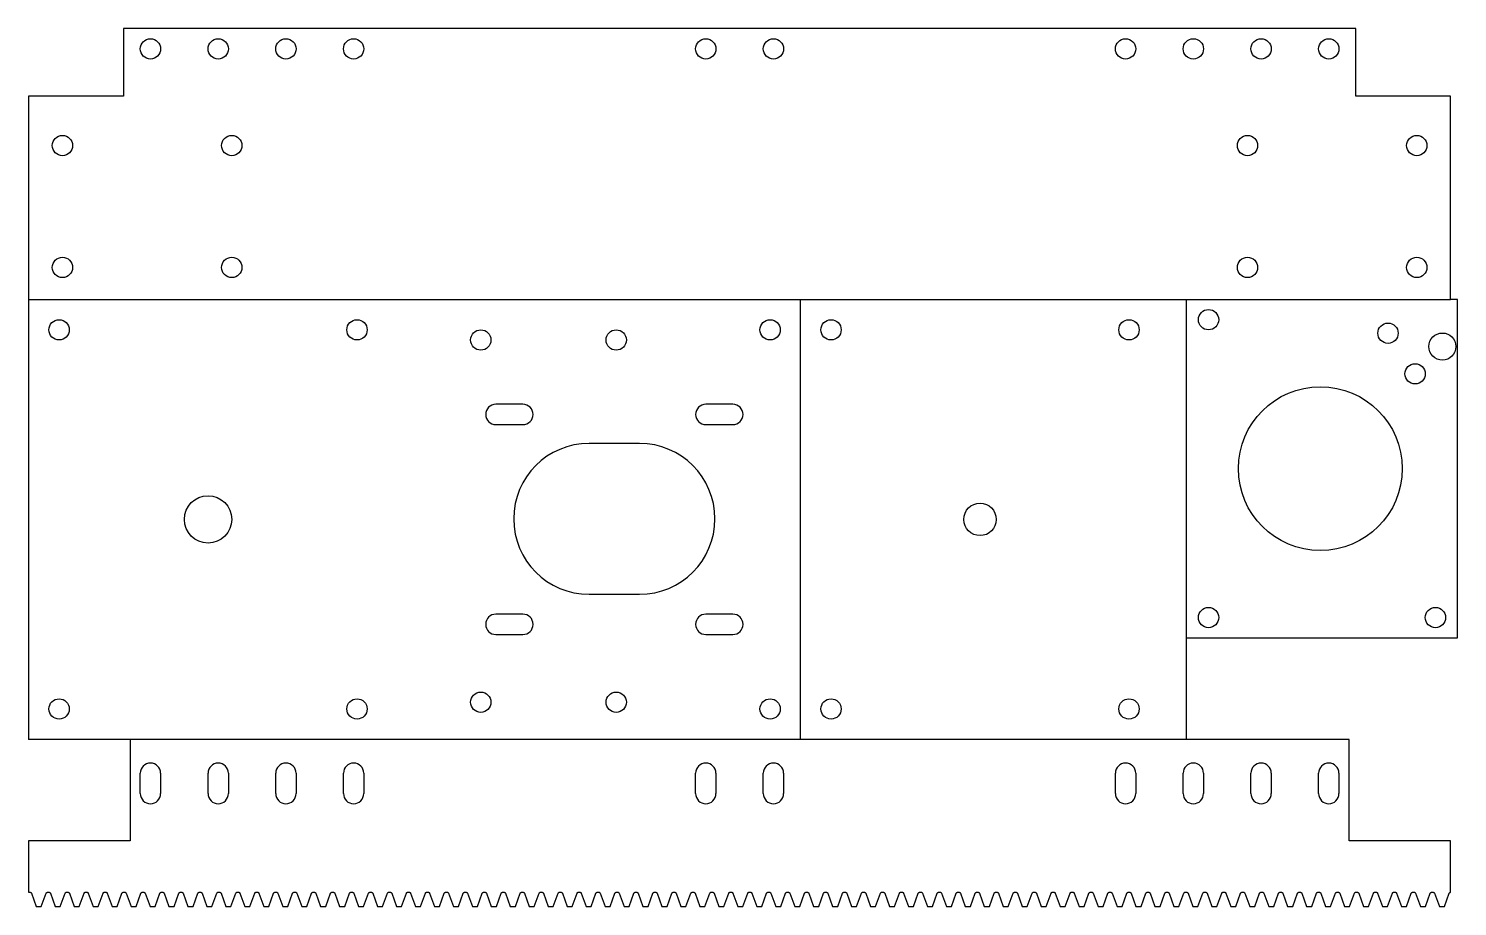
# Model space of a CAD drawing. Extents: x -687 to -476, y -3 to 127.
import ezdxf

# ---------------------------------------------------------------- set-up
doc = ezdxf.new("R2010")
doc.units = 0
doc.header["$MEASUREMENT"] = 0
doc.layers.add('LASERCUT3MM', color=6, linetype='CONTINUOUS')

msp = doc.modelspace()

# ---------------------------------------------------------------- linework, layer by layer
at = {"layer": 'LASERCUT3MM'}
for p, q in [((-686.58, 86.93), (-686.58, 21.93)), ((-572.58, 21.93), (-572.58, 86.93)), ((-515.58, 21.93), (-515.58, 86.93)), ((-475.58, 86.93), (-476.58, 86.93)), ((-475.58, 36.93), (-475.58, 86.93)), ((-613.58, 71.43), (-617.58, 71.43)), ((-582.58, 71.43), (-586.58, 71.43)), ((-617.58, 68.43), (-613.58, 68.43)), ((-586.58, 68.43), (-582.58, 68.43)), ((-596.37, 65.65), (-603.8, 65.65)), ((-603.8, 43.37), (-596.37, 43.37)), ((-613.58, 40.43), (-617.58, 40.43)), ((-582.58, 40.43), (-586.58, 40.43)), ((-617.58, 37.43), (-613.58, 37.43)), ((-586.58, 37.43), (-582.58, 37.43)), ((-515.58, 36.93), (-475.58, 36.93)), ((-671.58, 21.93), (-686.58, 21.93)), ((-670.08, 13.93), (-670.08, 16.93)), ((-670.08, 13.93), (-670.08, 16.93)), ((-667.08, 16.93), (-667.08, 13.93)), ((-667.08, 16.93), (-667.08, 13.93)), ((-660.08, 13.93), (-660.08, 16.93)), ((-657.08, 16.93), (-657.08, 13.93)), ((-650.08, 13.93), (-650.08, 16.93)), ((-647.08, 16.93), (-647.08, 13.93)), ((-640.08, 13.93), (-640.08, 16.93)), ((-637.08, 16.93), (-637.08, 13.93)), ((-588.08, 13.93), (-588.08, 16.93)), ((-585.08, 16.93), (-585.08, 13.93)), ((-578.08, 13.93), (-578.08, 16.93)), ((-575.08, 16.93), (-575.08, 13.93)), ((-526.08, 13.93), (-526.08, 16.93)), ((-523.08, 16.93), (-523.08, 13.93)), ((-516.08, 13.93), (-516.08, 16.93)), ((-513.08, 16.93), (-513.08, 13.93)), ((-506.08, 13.93), (-506.08, 16.93)), ((-503.08, 16.93), (-503.08, 13.93)), ((-496.08, 13.93), (-496.08, 16.93)), ((-493.08, 16.93), (-493.08, 13.93))]:
    msp.add_line(p, q, dxfattribs=at)
for points in [[(-476.58, 86.93), (-476.58, 116.93), (-490.58, 116.93), (-490.58, 126.93), (-672.58, 126.93), (-672.58, 116.93), (-686.58, 116.93), (-686.58, 86.93)], [(-686.58, 6.93), (-686.58, -0.64), (-686.37, -0.64), (-686.33, -0.65), (-686.29, -0.66), (-686.26, -0.67), (-686.22, -0.7), (-686.2, -0.72), (-686.17, -0.76), (-686.16, -0.79), (-685.45, -2.74), (-684.7, -2.74), (-683.99, -0.79), (-683.97, -0.76), (-683.95, -0.72), (-683.92, -0.7), (-683.89, -0.67), (-683.86, -0.66), (-683.82, -0.65), (-683.78, -0.64), (-683.57, -0.64), (-683.53, -0.65), (-683.49, -0.66), (-683.46, -0.67), (-683.42, -0.7), (-683.4, -0.72), (-683.37, -0.76), (-683.36, -0.79), (-682.65, -2.74), (-681.9, -2.74), (-681.19, -0.79), (-681.17, -0.76), (-681.15, -0.72), (-681.12, -0.7), (-681.09, -0.67), (-681.06, -0.66), (-681.02, -0.65), (-680.98, -0.64), (-680.77, -0.64), (-680.73, -0.65), (-680.69, -0.66), (-680.66, -0.67), (-680.62, -0.7), (-680.6, -0.72), (-680.57, -0.76), (-680.56, -0.79), (-679.85, -2.74), (-679.1, -2.74), (-678.39, -0.79), (-678.37, -0.76), (-678.35, -0.72), (-678.32, -0.7), (-678.29, -0.67), (-678.26, -0.66), (-678.22, -0.65), (-678.18, -0.64), (-677.97, -0.64), (-677.93, -0.65), (-677.89, -0.66), (-677.86, -0.67), (-677.82, -0.7), (-677.8, -0.72), (-677.77, -0.76), (-677.76, -0.79), (-677.05, -2.74), (-676.3, -2.74), (-675.59, -0.79), (-675.57, -0.76), (-675.55, -0.72), (-675.52, -0.7), (-675.49, -0.67), (-675.46, -0.66), (-675.42, -0.65), (-675.38, -0.64), (-675.17, -0.64), (-675.13, -0.65), (-675.09, -0.66), (-675.06, -0.67), (-675.02, -0.7), (-675, -0.72), (-674.97, -0.76), (-674.96, -0.79), (-674.25, -2.74), (-673.5, -2.74), (-672.79, -0.79), (-672.77, -0.76), (-672.75, -0.72), (-672.72, -0.7), (-672.69, -0.67), (-672.66, -0.66), (-672.62, -0.65), (-672.58, -0.64), (-672.37, -0.64), (-672.33, -0.65), (-672.29, -0.66), (-672.26, -0.67), (-672.22, -0.7), (-672.2, -0.72), (-672.17, -0.76), (-672.16, -0.79), (-671.45, -2.74), (-670.7, -2.74), (-669.99, -0.79), (-669.97, -0.76), (-669.95, -0.72), (-669.92, -0.7), (-669.89, -0.67), (-669.86, -0.66), (-669.82, -0.65), (-669.78, -0.64), (-669.57, -0.64), (-669.53, -0.65), (-669.49, -0.66), (-669.46, -0.67), (-669.42, -0.7), (-669.4, -0.72), (-669.37, -0.76), (-669.36, -0.79), (-668.65, -2.74), (-667.9, -2.74), (-667.19, -0.79), (-667.17, -0.76), (-667.15, -0.72), (-667.12, -0.7), (-667.09, -0.67), (-667.06, -0.66), (-667.02, -0.65), (-666.98, -0.64), (-666.77, -0.64), (-666.73, -0.65), (-666.69, -0.66), (-666.66, -0.67), (-666.62, -0.7), (-666.6, -0.72), (-666.57, -0.76), (-666.56, -0.79), (-665.85, -2.74), (-665.1, -2.74), (-664.39, -0.79), (-664.37, -0.76), (-664.35, -0.72), (-664.32, -0.7), (-664.29, -0.67), (-664.26, -0.66), (-664.22, -0.65), (-664.18, -0.64), (-663.97, -0.64), (-663.93, -0.65), (-663.89, -0.66), (-663.86, -0.67), (-663.82, -0.7), (-663.8, -0.72), (-663.77, -0.76), (-663.76, -0.79), (-663.05, -2.74), (-662.3, -2.74), (-661.59, -0.79), (-661.57, -0.76), (-661.55, -0.72), (-661.52, -0.7), (-661.49, -0.67), (-661.46, -0.66), (-661.42, -0.65), (-661.38, -0.64), (-661.17, -0.64), (-661.13, -0.65), (-661.09, -0.66), (-661.06, -0.67), (-661.02, -0.7), (-661, -0.72), (-660.97, -0.76), (-660.96, -0.79), (-660.25, -2.74), (-659.5, -2.74), (-658.79, -0.79), (-658.77, -0.76), (-658.75, -0.72), (-658.72, -0.7), (-658.69, -0.67), (-658.66, -0.66), (-658.62, -0.65), (-658.58, -0.64), (-658.37, -0.64), (-658.33, -0.65), (-658.29, -0.66), (-658.26, -0.67), (-658.22, -0.7), (-658.2, -0.72), (-658.17, -0.76), (-658.16, -0.79), (-657.45, -2.74), (-656.7, -2.74), (-655.99, -0.79), (-655.97, -0.76), (-655.95, -0.72), (-655.92, -0.7), (-655.89, -0.67), (-655.86, -0.66), (-655.82, -0.65), (-655.78, -0.64), (-655.57, -0.64), (-655.53, -0.65), (-655.49, -0.66), (-655.46, -0.67), (-655.42, -0.7), (-655.4, -0.72), (-655.37, -0.76), (-655.36, -0.79), (-654.65, -2.74), (-653.9, -2.74), (-653.19, -0.79), (-653.17, -0.76), (-653.15, -0.72), (-653.12, -0.7), (-653.09, -0.67), (-653.06, -0.66), (-653.02, -0.65), (-652.98, -0.64), (-652.77, -0.64), (-652.73, -0.65), (-652.69, -0.66), (-652.66, -0.67), (-652.62, -0.7), (-652.6, -0.72), (-652.57, -0.76), (-652.56, -0.79), (-651.85, -2.74), (-651.1, -2.74), (-650.39, -0.79), (-650.37, -0.76), (-650.35, -0.72), (-650.32, -0.7), (-650.29, -0.67), (-650.26, -0.66), (-650.22, -0.65), (-650.18, -0.64), (-649.97, -0.64), (-649.93, -0.65), (-649.89, -0.66), (-649.86, -0.67), (-649.82, -0.7), (-649.8, -0.72), (-649.77, -0.76), (-649.76, -0.79), (-649.05, -2.74), (-648.3, -2.74), (-647.59, -0.79), (-647.57, -0.76), (-647.55, -0.72), (-647.52, -0.7), (-647.49, -0.67), (-647.46, -0.66), (-647.42, -0.65), (-647.38, -0.64), (-647.17, -0.64), (-647.13, -0.65), (-647.09, -0.66), (-647.06, -0.67), (-647.02, -0.7), (-647, -0.72), (-646.97, -0.76), (-646.96, -0.79), (-646.25, -2.74), (-645.5, -2.74), (-644.79, -0.79), (-644.77, -0.76), (-644.75, -0.72), (-644.72, -0.7), (-644.69, -0.67), (-644.66, -0.66), (-644.62, -0.65), (-644.58, -0.64), (-644.37, -0.64), (-644.33, -0.65), (-644.29, -0.66), (-644.26, -0.67), (-644.22, -0.7), (-644.2, -0.72), (-644.17, -0.76), (-644.16, -0.79), (-643.45, -2.74), (-642.7, -2.74), (-641.99, -0.79), (-641.97, -0.76), (-641.95, -0.72), (-641.92, -0.7), (-641.89, -0.67), (-641.86, -0.66), (-641.82, -0.65), (-641.78, -0.64), (-641.57, -0.64), (-641.53, -0.65), (-641.49, -0.66), (-641.46, -0.67), (-641.42, -0.7), (-641.4, -0.72), (-641.37, -0.76), (-641.36, -0.79), (-640.65, -2.74), (-639.9, -2.74), (-639.19, -0.79), (-639.17, -0.76), (-639.15, -0.72), (-639.12, -0.7), (-639.09, -0.67), (-639.06, -0.66), (-639.02, -0.65), (-638.98, -0.64), (-638.77, -0.64), (-638.73, -0.65), (-638.69, -0.66), (-638.66, -0.67), (-638.62, -0.7), (-638.6, -0.72), (-638.57, -0.76), (-638.56, -0.79), (-637.85, -2.74), (-637.1, -2.74), (-636.39, -0.79), (-636.37, -0.76), (-636.35, -0.72), (-636.32, -0.7), (-636.29, -0.67), (-636.26, -0.66), (-636.22, -0.65), (-636.18, -0.64), (-635.97, -0.64), (-635.93, -0.65), (-635.89, -0.66), (-635.86, -0.67), (-635.82, -0.7), (-635.8, -0.72), (-635.77, -0.76), (-635.76, -0.79), (-635.05, -2.74), (-634.3, -2.74), (-633.59, -0.79), (-633.57, -0.76), (-633.55, -0.72), (-633.52, -0.7), (-633.49, -0.67), (-633.46, -0.66), (-633.42, -0.65), (-633.38, -0.64), (-633.17, -0.64), (-633.13, -0.65), (-633.09, -0.66), (-633.06, -0.67), (-633.02, -0.7), (-633, -0.72), (-632.97, -0.76), (-632.96, -0.79), (-632.25, -2.74), (-631.5, -2.74), (-630.79, -0.79), (-630.77, -0.76), (-630.75, -0.72), (-630.72, -0.7), (-630.69, -0.67), (-630.66, -0.66), (-630.62, -0.65), (-630.58, -0.64), (-630.37, -0.64), (-630.33, -0.65), (-630.29, -0.66), (-630.26, -0.67), (-630.22, -0.7), (-630.2, -0.72), (-630.17, -0.76), (-630.16, -0.79), (-629.45, -2.74), (-628.7, -2.74), (-627.99, -0.79), (-627.97, -0.76), (-627.95, -0.72), (-627.92, -0.7), (-627.89, -0.67), (-627.86, -0.66), (-627.82, -0.65), (-627.78, -0.64), (-627.57, -0.64), (-627.53, -0.65), (-627.49, -0.66), (-627.46, -0.67), (-627.42, -0.7), (-627.4, -0.72), (-627.37, -0.76), (-627.36, -0.79), (-626.65, -2.74), (-625.9, -2.74), (-625.19, -0.79), (-625.17, -0.76), (-625.15, -0.72), (-625.12, -0.7), (-625.09, -0.67), (-625.06, -0.66), (-625.02, -0.65), (-624.98, -0.64), (-624.77, -0.64), (-624.73, -0.65), (-624.69, -0.66), (-624.66, -0.67), (-624.62, -0.7), (-624.6, -0.72), (-624.57, -0.76), (-624.56, -0.79), (-623.85, -2.74), (-623.1, -2.74), (-622.39, -0.79), (-622.37, -0.76), (-622.35, -0.72), (-622.32, -0.7), (-622.29, -0.67), (-622.26, -0.66), (-622.22, -0.65), (-622.18, -0.64), (-621.97, -0.64), (-621.93, -0.65), (-621.89, -0.66), (-621.86, -0.67), (-621.82, -0.7), (-621.8, -0.72), (-621.77, -0.76), (-621.76, -0.79), (-621.05, -2.74), (-620.3, -2.74), (-619.59, -0.79), (-619.57, -0.76), (-619.55, -0.72), (-619.52, -0.7), (-619.49, -0.67), (-619.46, -0.66), (-619.42, -0.65), (-619.38, -0.64), (-619.17, -0.64), (-619.13, -0.65), (-619.09, -0.66), (-619.06, -0.67), (-619.02, -0.7), (-619, -0.72), (-618.97, -0.76), (-618.96, -0.79), (-618.25, -2.74), (-617.5, -2.74), (-616.79, -0.79), (-616.77, -0.76), (-616.75, -0.72), (-616.72, -0.7), (-616.69, -0.67), (-616.66, -0.66), (-616.62, -0.65), (-616.58, -0.64), (-616.37, -0.64), (-616.33, -0.65), (-616.29, -0.66), (-616.26, -0.67), (-616.22, -0.7), (-616.2, -0.72), (-616.17, -0.76), (-616.16, -0.79), (-615.45, -2.74), (-614.7, -2.74), (-613.99, -0.79), (-613.97, -0.76), (-613.95, -0.72), (-613.92, -0.7), (-613.89, -0.67), (-613.86, -0.66), (-613.82, -0.65), (-613.78, -0.64), (-613.57, -0.64), (-613.53, -0.65), (-613.49, -0.66), (-613.46, -0.67), (-613.42, -0.7), (-613.4, -0.72), (-613.37, -0.76), (-613.36, -0.79), (-612.65, -2.74), (-611.9, -2.74), (-611.19, -0.79), (-611.17, -0.76), (-611.15, -0.72), (-611.12, -0.7), (-611.09, -0.67), (-611.06, -0.66), (-611.02, -0.65), (-610.98, -0.64), (-610.77, -0.64), (-610.73, -0.65), (-610.69, -0.66), (-610.66, -0.67), (-610.62, -0.7), (-610.6, -0.72), (-610.57, -0.76), (-610.56, -0.79), (-609.85, -2.74), (-609.1, -2.74), (-608.39, -0.79), (-608.37, -0.76), (-608.35, -0.72), (-608.32, -0.7), (-608.29, -0.67), (-608.26, -0.66), (-608.22, -0.65), (-608.18, -0.64), (-607.97, -0.64), (-607.93, -0.65), (-607.89, -0.66), (-607.86, -0.67), (-607.82, -0.7), (-607.8, -0.72), (-607.77, -0.76), (-607.76, -0.79), (-607.05, -2.74), (-606.3, -2.74), (-605.59, -0.79), (-605.57, -0.76), (-605.55, -0.72), (-605.52, -0.7), (-605.49, -0.67), (-605.46, -0.66), (-605.42, -0.65), (-605.38, -0.64), (-605.17, -0.64), (-605.13, -0.65), (-605.09, -0.66), (-605.06, -0.67), (-605.02, -0.7), (-605, -0.72), (-604.97, -0.76), (-604.96, -0.79), (-604.25, -2.74), (-603.5, -2.74), (-602.79, -0.79), (-602.77, -0.76), (-602.75, -0.72), (-602.72, -0.7), (-602.69, -0.67), (-602.66, -0.66), (-602.62, -0.65), (-602.58, -0.64), (-602.37, -0.64), (-602.33, -0.65), (-602.29, -0.66), (-602.26, -0.67), (-602.22, -0.7), (-602.2, -0.72), (-602.17, -0.76), (-602.16, -0.79), (-601.45, -2.74), (-600.7, -2.74), (-599.99, -0.79), (-599.97, -0.76), (-599.95, -0.72), (-599.92, -0.7), (-599.89, -0.67), (-599.86, -0.66), (-599.82, -0.65), (-599.78, -0.64), (-599.57, -0.64), (-599.53, -0.65), (-599.49, -0.66), (-599.46, -0.67), (-599.42, -0.7), (-599.4, -0.72), (-599.37, -0.76), (-599.36, -0.79), (-598.65, -2.74), (-597.9, -2.74), (-597.19, -0.79), (-597.17, -0.76), (-597.15, -0.72), (-597.12, -0.7), (-597.09, -0.67), (-597.06, -0.66), (-597.02, -0.65), (-596.98, -0.64), (-596.77, -0.64), (-596.73, -0.65), (-596.69, -0.66), (-596.66, -0.67), (-596.62, -0.7), (-596.6, -0.72), (-596.57, -0.76), (-596.56, -0.79), (-595.85, -2.74), (-595.1, -2.74), (-594.39, -0.79), (-594.37, -0.76), (-594.35, -0.72), (-594.32, -0.7), (-594.29, -0.67), (-594.26, -0.66), (-594.22, -0.65), (-594.18, -0.64), (-593.97, -0.64), (-593.93, -0.65), (-593.89, -0.66), (-593.86, -0.67), (-593.82, -0.7), (-593.8, -0.72), (-593.77, -0.76), (-593.76, -0.79), (-593.05, -2.74), (-592.3, -2.74), (-591.59, -0.79), (-591.57, -0.76), (-591.55, -0.72), (-591.52, -0.7), (-591.49, -0.67), (-591.46, -0.66), (-591.42, -0.65), (-591.38, -0.64), (-591.17, -0.64), (-591.13, -0.65), (-591.09, -0.66), (-591.06, -0.67), (-591.02, -0.7), (-591, -0.72), (-590.97, -0.76), (-590.96, -0.79), (-590.25, -2.74), (-589.5, -2.74), (-588.79, -0.79), (-588.77, -0.76), (-588.75, -0.72), (-588.72, -0.7), (-588.69, -0.67), (-588.66, -0.66), (-588.62, -0.65), (-588.58, -0.64), (-588.37, -0.64), (-588.33, -0.65), (-588.29, -0.66), (-588.26, -0.67), (-588.22, -0.7), (-588.2, -0.72), (-588.17, -0.76), (-588.16, -0.79), (-587.45, -2.74), (-586.7, -2.74), (-585.99, -0.79), (-585.97, -0.76), (-585.95, -0.72), (-585.92, -0.7), (-585.89, -0.67), (-585.86, -0.66), (-585.82, -0.65), (-585.78, -0.64), (-585.57, -0.64), (-585.53, -0.65), (-585.49, -0.66), (-585.46, -0.67), (-585.42, -0.7), (-585.4, -0.72), (-585.37, -0.76), (-585.36, -0.79), (-584.65, -2.74), (-583.9, -2.74), (-583.19, -0.79), (-583.17, -0.76), (-583.15, -0.72), (-583.12, -0.7), (-583.09, -0.67), (-583.06, -0.66), (-583.02, -0.65), (-582.98, -0.64), (-582.77, -0.64), (-582.73, -0.65), (-582.69, -0.66), (-582.66, -0.67), (-582.62, -0.7), (-582.6, -0.72), (-582.57, -0.76), (-582.56, -0.79), (-581.85, -2.74), (-581.1, -2.74), (-580.39, -0.79), (-580.37, -0.76), (-580.35, -0.72), (-580.32, -0.7), (-580.29, -0.67), (-580.26, -0.66), (-580.22, -0.65), (-580.18, -0.64), (-579.97, -0.64), (-579.93, -0.65), (-579.89, -0.66), (-579.86, -0.67), (-579.82, -0.7), (-579.8, -0.72), (-579.77, -0.76), (-579.76, -0.79), (-579.05, -2.74), (-578.3, -2.74), (-577.59, -0.79), (-577.57, -0.76), (-577.55, -0.72), (-577.52, -0.7), (-577.49, -0.67), (-577.46, -0.66), (-577.42, -0.65), (-577.38, -0.64), (-577.17, -0.64), (-577.13, -0.65), (-577.09, -0.66), (-577.06, -0.67), (-577.02, -0.7), (-577, -0.72), (-576.97, -0.76), (-576.96, -0.79), (-576.25, -2.74), (-575.5, -2.74), (-574.79, -0.79), (-574.77, -0.76), (-574.75, -0.72), (-574.72, -0.7), (-574.69, -0.67), (-574.66, -0.66), (-574.62, -0.65), (-574.58, -0.64), (-574.37, -0.64), (-574.33, -0.65), (-574.29, -0.66), (-574.26, -0.67), (-574.22, -0.7), (-574.2, -0.72), (-574.17, -0.76), (-574.16, -0.79), (-573.45, -2.74), (-572.7, -2.74), (-571.99, -0.79), (-571.97, -0.76), (-571.95, -0.72), (-571.92, -0.7), (-571.89, -0.67), (-571.86, -0.66), (-571.82, -0.65), (-571.78, -0.64), (-571.57, -0.64), (-571.53, -0.65), (-571.49, -0.66), (-571.46, -0.67), (-571.42, -0.7), (-571.4, -0.72), (-571.37, -0.76), (-571.36, -0.79), (-570.65, -2.74), (-569.9, -2.74), (-569.19, -0.79), (-569.17, -0.76), (-569.15, -0.72), (-569.12, -0.7), (-569.09, -0.67), (-569.06, -0.66), (-569.02, -0.65), (-568.98, -0.64), (-568.77, -0.64), (-568.73, -0.65), (-568.69, -0.66), (-568.66, -0.67), (-568.62, -0.7), (-568.6, -0.72), (-568.57, -0.76), (-568.56, -0.79), (-567.85, -2.74), (-567.1, -2.74), (-566.39, -0.79), (-566.37, -0.76), (-566.35, -0.72), (-566.32, -0.7), (-566.29, -0.67), (-566.26, -0.66), (-566.22, -0.65), (-566.18, -0.64), (-565.97, -0.64), (-565.93, -0.65), (-565.89, -0.66), (-565.86, -0.67), (-565.82, -0.7), (-565.8, -0.72), (-565.77, -0.76), (-565.76, -0.79), (-565.05, -2.74), (-564.3, -2.74), (-563.59, -0.79), (-563.57, -0.76), (-563.55, -0.72), (-563.52, -0.7), (-563.49, -0.67), (-563.46, -0.66), (-563.42, -0.65), (-563.38, -0.64), (-563.17, -0.64), (-563.13, -0.65), (-563.09, -0.66), (-563.06, -0.67), (-563.02, -0.7), (-563, -0.72), (-562.97, -0.76), (-562.96, -0.79), (-562.25, -2.74), (-561.5, -2.74), (-560.79, -0.79), (-560.77, -0.76), (-560.75, -0.72), (-560.72, -0.7), (-560.69, -0.67), (-560.66, -0.66), (-560.62, -0.65), (-560.58, -0.64), (-560.37, -0.64), (-560.33, -0.65), (-560.29, -0.66), (-560.26, -0.67), (-560.22, -0.7), (-560.2, -0.72), (-560.17, -0.76), (-560.16, -0.79), (-559.45, -2.74), (-558.7, -2.74), (-557.99, -0.79), (-557.97, -0.76), (-557.95, -0.72), (-557.92, -0.7), (-557.89, -0.67), (-557.86, -0.66), (-557.82, -0.65), (-557.78, -0.64), (-557.57, -0.64), (-557.53, -0.65), (-557.49, -0.66), (-557.46, -0.67), (-557.42, -0.7), (-557.4, -0.72), (-557.37, -0.76), (-557.36, -0.79), (-556.65, -2.74), (-555.9, -2.74), (-555.19, -0.79), (-555.17, -0.76), (-555.15, -0.72), (-555.12, -0.7), (-555.09, -0.67), (-555.06, -0.66), (-555.02, -0.65), (-554.98, -0.64), (-554.77, -0.64), (-554.73, -0.65), (-554.69, -0.66), (-554.66, -0.67), (-554.62, -0.7), (-554.6, -0.72), (-554.57, -0.76), (-554.56, -0.79), (-553.85, -2.74), (-553.1, -2.74), (-552.39, -0.79), (-552.37, -0.76), (-552.35, -0.72), (-552.32, -0.7), (-552.29, -0.67), (-552.26, -0.66), (-552.22, -0.65), (-552.18, -0.64), (-551.97, -0.64), (-551.93, -0.65), (-551.89, -0.66), (-551.86, -0.67), (-551.82, -0.7), (-551.8, -0.72), (-551.77, -0.76), (-551.76, -0.79), (-551.05, -2.74), (-550.3, -2.74), (-549.59, -0.79), (-549.57, -0.76), (-549.55, -0.72), (-549.52, -0.7), (-549.49, -0.67), (-549.46, -0.66), (-549.42, -0.65), (-549.38, -0.64), (-549.17, -0.64), (-549.13, -0.65), (-549.09, -0.66), (-549.06, -0.67), (-549.02, -0.7), (-549, -0.72), (-548.97, -0.76), (-548.96, -0.79), (-548.25, -2.74), (-547.5, -2.74), (-546.79, -0.79), (-546.77, -0.76), (-546.75, -0.72), (-546.72, -0.7), (-546.69, -0.67), (-546.66, -0.66), (-546.62, -0.65), (-546.58, -0.64), (-546.37, -0.64), (-546.33, -0.65), (-546.29, -0.66), (-546.26, -0.67), (-546.22, -0.7), (-546.2, -0.72), (-546.17, -0.76), (-546.16, -0.79), (-545.45, -2.74), (-544.7, -2.74), (-543.99, -0.79), (-543.97, -0.76), (-543.95, -0.72), (-543.92, -0.7), (-543.89, -0.67), (-543.86, -0.66), (-543.82, -0.65), (-543.78, -0.64), (-543.57, -0.64), (-543.53, -0.65), (-543.49, -0.66), (-543.46, -0.67), (-543.42, -0.7), (-543.4, -0.72), (-543.37, -0.76), (-543.36, -0.79), (-542.65, -2.74), (-541.9, -2.74), (-541.19, -0.79), (-541.17, -0.76), (-541.15, -0.72), (-541.12, -0.7), (-541.09, -0.67), (-541.06, -0.66), (-541.02, -0.65), (-540.98, -0.64), (-540.77, -0.64), (-540.73, -0.65), (-540.69, -0.66), (-540.66, -0.67), (-540.62, -0.7), (-540.6, -0.72), (-540.57, -0.76), (-540.56, -0.79), (-539.85, -2.74), (-539.1, -2.74), (-538.39, -0.79), (-538.37, -0.76), (-538.35, -0.72), (-538.32, -0.7), (-538.29, -0.67), (-538.26, -0.66), (-538.22, -0.65), (-538.18, -0.64), (-537.97, -0.64), (-537.93, -0.65), (-537.89, -0.66), (-537.86, -0.67), (-537.82, -0.7), (-537.8, -0.72), (-537.77, -0.76), (-537.76, -0.79), (-537.05, -2.74), (-536.3, -2.74), (-535.59, -0.79), (-535.57, -0.76), (-535.55, -0.72), (-535.52, -0.7), (-535.49, -0.67), (-535.46, -0.66), (-535.42, -0.65), (-535.38, -0.64), (-535.17, -0.64), (-535.13, -0.65), (-535.09, -0.66), (-535.06, -0.67), (-535.02, -0.7), (-535, -0.72), (-534.97, -0.76), (-534.96, -0.79), (-534.25, -2.74), (-533.5, -2.74), (-532.79, -0.79), (-532.77, -0.76), (-532.75, -0.72), (-532.72, -0.7), (-532.69, -0.67), (-532.66, -0.66), (-532.62, -0.65), (-532.58, -0.64), (-532.37, -0.64), (-532.33, -0.65), (-532.29, -0.66), (-532.26, -0.67), (-532.22, -0.7), (-532.2, -0.72), (-532.17, -0.76), (-532.16, -0.79), (-531.45, -2.74), (-530.7, -2.74), (-529.99, -0.79), (-529.97, -0.76), (-529.95, -0.72), (-529.92, -0.7), (-529.89, -0.67), (-529.86, -0.66), (-529.82, -0.65), (-529.78, -0.64), (-529.57, -0.64), (-529.53, -0.65), (-529.49, -0.66), (-529.46, -0.67), (-529.42, -0.7), (-529.4, -0.72), (-529.37, -0.76), (-529.36, -0.79), (-528.65, -2.74), (-527.9, -2.74), (-527.19, -0.79), (-527.17, -0.76), (-527.15, -0.72), (-527.12, -0.7), (-527.09, -0.67), (-527.06, -0.66), (-527.02, -0.65), (-526.98, -0.64), (-526.77, -0.64), (-526.73, -0.65), (-526.69, -0.66), (-526.66, -0.67), (-526.62, -0.7), (-526.6, -0.72), (-526.57, -0.76), (-526.56, -0.79), (-525.85, -2.74), (-525.1, -2.74), (-524.39, -0.79), (-524.37, -0.76), (-524.35, -0.72), (-524.32, -0.7), (-524.29, -0.67), (-524.26, -0.66), (-524.22, -0.65), (-524.18, -0.64), (-523.97, -0.64), (-523.93, -0.65), (-523.89, -0.66), (-523.86, -0.67), (-523.82, -0.7), (-523.8, -0.72), (-523.77, -0.76), (-523.76, -0.79), (-523.05, -2.74), (-522.3, -2.74), (-521.59, -0.79), (-521.57, -0.76), (-521.55, -0.72), (-521.52, -0.7), (-521.49, -0.67), (-521.46, -0.66), (-521.42, -0.65), (-521.38, -0.64), (-521.17, -0.64), (-521.13, -0.65), (-521.09, -0.66), (-521.06, -0.67), (-521.02, -0.7), (-521, -0.72), (-520.97, -0.76), (-520.96, -0.79), (-520.25, -2.74), (-519.5, -2.74), (-518.79, -0.79), (-518.77, -0.76), (-518.75, -0.72), (-518.72, -0.7), (-518.69, -0.67), (-518.66, -0.66), (-518.62, -0.65), (-518.58, -0.64), (-518.37, -0.64), (-518.33, -0.65), (-518.29, -0.66), (-518.26, -0.67), (-518.22, -0.7), (-518.2, -0.72), (-518.17, -0.76), (-518.16, -0.79), (-517.45, -2.74), (-516.7, -2.74), (-515.99, -0.79), (-515.97, -0.76), (-515.95, -0.72), (-515.92, -0.7), (-515.89, -0.67), (-515.86, -0.66), (-515.82, -0.65), (-515.78, -0.64), (-515.57, -0.64), (-515.53, -0.65), (-515.49, -0.66), (-515.46, -0.67), (-515.42, -0.7), (-515.4, -0.72), (-515.37, -0.76), (-515.36, -0.79), (-514.65, -2.74), (-513.9, -2.74), (-513.19, -0.79), (-513.17, -0.76), (-513.15, -0.72), (-513.12, -0.7), (-513.09, -0.67), (-513.06, -0.66), (-513.02, -0.65), (-512.98, -0.64), (-512.77, -0.64), (-512.73, -0.65), (-512.69, -0.66), (-512.66, -0.67), (-512.62, -0.7), (-512.6, -0.72), (-512.57, -0.76), (-512.56, -0.79), (-511.85, -2.74), (-511.1, -2.74), (-510.39, -0.79), (-510.37, -0.76), (-510.35, -0.72), (-510.32, -0.7), (-510.29, -0.67), (-510.26, -0.66), (-510.22, -0.65), (-510.18, -0.64), (-509.97, -0.64), (-509.93, -0.65), (-509.89, -0.66), (-509.86, -0.67), (-509.82, -0.7), (-509.8, -0.72), (-509.77, -0.76), (-509.76, -0.79), (-509.05, -2.74), (-508.3, -2.74), (-507.59, -0.79), (-507.57, -0.76), (-507.55, -0.72), (-507.52, -0.7), (-507.49, -0.67), (-507.46, -0.66), (-507.42, -0.65), (-507.38, -0.64), (-507.17, -0.64), (-507.13, -0.65), (-507.09, -0.66), (-507.06, -0.67), (-507.02, -0.7), (-507, -0.72), (-506.97, -0.76), (-506.96, -0.79), (-506.25, -2.74), (-505.5, -2.74), (-504.79, -0.79), (-504.77, -0.76), (-504.75, -0.72), (-504.72, -0.7), (-504.69, -0.67), (-504.66, -0.66), (-504.62, -0.65), (-504.58, -0.64), (-504.37, -0.64), (-504.33, -0.65), (-504.29, -0.66), (-504.26, -0.67), (-504.22, -0.7), (-504.2, -0.72), (-504.17, -0.76), (-504.16, -0.79), (-503.45, -2.74), (-502.7, -2.74), (-501.99, -0.79), (-501.97, -0.76), (-501.95, -0.72), (-501.92, -0.7), (-501.89, -0.67), (-501.86, -0.66), (-501.82, -0.65), (-501.78, -0.64), (-501.57, -0.64), (-501.53, -0.65), (-501.49, -0.66), (-501.46, -0.67), (-501.42, -0.7), (-501.4, -0.72), (-501.37, -0.76), (-501.36, -0.79), (-500.65, -2.74), (-499.9, -2.74), (-499.19, -0.79), (-499.17, -0.76), (-499.15, -0.72), (-499.12, -0.7), (-499.09, -0.67), (-499.06, -0.66), (-499.02, -0.65), (-498.98, -0.64), (-498.77, -0.64), (-498.73, -0.65), (-498.69, -0.66), (-498.66, -0.67), (-498.62, -0.7), (-498.6, -0.72), (-498.57, -0.76), (-498.56, -0.79), (-497.85, -2.74), (-497.1, -2.74), (-496.39, -0.79), (-496.37, -0.76), (-496.35, -0.72), (-496.32, -0.7), (-496.29, -0.67), (-496.26, -0.66), (-496.22, -0.65), (-496.18, -0.64), (-495.97, -0.64), (-495.93, -0.65), (-495.89, -0.66), (-495.86, -0.67), (-495.82, -0.7), (-495.8, -0.72), (-495.77, -0.76), (-495.76, -0.79), (-495.05, -2.74), (-494.3, -2.74), (-493.59, -0.79), (-493.57, -0.76), (-493.55, -0.72), (-493.52, -0.7), (-493.49, -0.67), (-493.46, -0.66), (-493.42, -0.65), (-493.38, -0.64), (-493.17, -0.64), (-493.13, -0.65), (-493.09, -0.66), (-493.06, -0.67), (-493.02, -0.7), (-493, -0.72), (-492.97, -0.76), (-492.96, -0.79), (-492.25, -2.74), (-491.5, -2.74), (-490.79, -0.79), (-490.77, -0.76), (-490.75, -0.72), (-490.72, -0.7), (-490.69, -0.67), (-490.66, -0.66), (-490.62, -0.65), (-490.58, -0.64), (-490.37, -0.64), (-490.33, -0.65), (-490.29, -0.66), (-490.26, -0.67), (-490.22, -0.7), (-490.2, -0.72), (-490.17, -0.76), (-490.16, -0.79), (-489.45, -2.74), (-488.7, -2.74), (-487.99, -0.79), (-487.97, -0.76), (-487.95, -0.72), (-487.92, -0.7), (-487.89, -0.67), (-487.86, -0.66), (-487.82, -0.65), (-487.78, -0.64), (-487.57, -0.64), (-487.53, -0.65), (-487.49, -0.66), (-487.46, -0.67), (-487.42, -0.7), (-487.4, -0.72), (-487.37, -0.76), (-487.36, -0.79), (-486.65, -2.74), (-485.9, -2.74), (-485.19, -0.79), (-485.17, -0.76), (-485.15, -0.72), (-485.12, -0.7), (-485.09, -0.67), (-485.06, -0.66), (-485.02, -0.65), (-484.98, -0.64), (-484.77, -0.64), (-484.73, -0.65), (-484.69, -0.66), (-484.66, -0.67), (-484.62, -0.7), (-484.6, -0.72), (-484.57, -0.76), (-484.56, -0.79), (-483.85, -2.74), (-483.1, -2.74), (-482.39, -0.79), (-482.37, -0.76), (-482.35, -0.72), (-482.32, -0.7), (-482.29, -0.67), (-482.26, -0.66), (-482.22, -0.65), (-482.18, -0.64), (-481.97, -0.64), (-481.93, -0.65), (-481.89, -0.66), (-481.86, -0.67), (-481.82, -0.7), (-481.8, -0.72), (-481.77, -0.76), (-481.76, -0.79), (-481.05, -2.74), (-480.3, -2.74), (-479.59, -0.79), (-479.57, -0.76), (-479.55, -0.72), (-479.52, -0.7), (-479.49, -0.67), (-479.46, -0.66), (-479.42, -0.65), (-479.38, -0.64), (-479.17, -0.64), (-479.13, -0.65), (-479.09, -0.66), (-479.06, -0.67), (-479.02, -0.7), (-479, -0.72), (-478.97, -0.76), (-478.96, -0.79), (-478.25, -2.74), (-477.5, -2.74), (-476.79, -0.79), (-476.77, -0.76), (-476.75, -0.72), (-476.72, -0.7), (-476.69, -0.67), (-476.66, -0.66), (-476.62, -0.65), (-476.58, -0.64), (-476.58, 6.93), (-491.58, 6.93), (-491.58, 21.93), (-671.58, 21.93), (-671.58, 6.93)]]:
    msp.add_lwpolyline(points, close=True, dxfattribs=at)
for centre, radius in [((-668.58, 123.93), 1.5), ((-658.58, 123.93), 1.5), ((-648.58, 123.93), 1.5), ((-638.58, 123.93), 1.5), ((-586.58, 123.93), 1.5), ((-576.58, 123.93), 1.5), ((-524.58, 123.93), 1.5), ((-514.58, 123.93), 1.5), ((-504.58, 123.93), 1.5), ((-494.58, 123.93), 1.5), ((-681.58, 109.65), 1.5), ((-656.58, 109.65), 1.5), ((-506.58, 109.65), 1.5), ((-481.58, 109.65), 1.5), ((-681.58, 91.65), 1.5), ((-656.58, 91.65), 1.5), ((-506.58, 91.65), 1.5), ((-481.58, 91.65), 1.5), ((-512.33, 83.93), 1.5), ((-682.08, 82.43), 1.5), ((-638.08, 82.43), 1.5), ((-619.8, 80.93), 1.5), ((-599.8, 80.93), 1.5), ((-577.08, 82.43), 1.5), ((-568.08, 82.43), 1.5), ((-524.08, 82.43), 1.5), ((-485.83, 81.93), 1.5), ((-477.8, 79.96), 2), ((-481.83, 75.93), 1.5), ((-495.83, 61.93), 12.1), ((-660.08, 54.43), 3.5), ((-546.08, 54.43), 2.4), ((-512.33, 39.93), 1.5), ((-478.83, 39.93), 1.5), ((-682.08, 26.43), 1.5), ((-638.08, 26.43), 1.5), ((-619.8, 27.43), 1.5), ((-599.8, 27.43), 1.5), ((-577.08, 26.43), 1.5), ((-568.08, 26.43), 1.5), ((-524.08, 26.43), 1.5)]:
    msp.add_circle(centre, radius, dxfattribs=at)
for centre, radius, start, end in [((-617.58, 69.93), 1.5, 90, 270), ((-613.58, 69.93), 1.5, 270, 90), ((-586.58, 69.93), 1.5, 90, 270), ((-582.58, 69.93), 1.5, 270, 90), ((-603.8, 54.51), 11.14, 90, 270), ((-596.37, 54.51), 11.14, 270, 90), ((-617.58, 38.93), 1.5, 90, 270), ((-613.58, 38.93), 1.5, 270, 90), ((-586.58, 38.93), 1.5, 90, 270), ((-582.58, 38.93), 1.5, 270, 90), ((-668.58, 16.93), 1.5, 0, 180), ((-668.58, 16.93), 1.5, 0, 180), ((-658.58, 16.93), 1.5, 0, 180), ((-648.58, 16.93), 1.5, 0, 180), ((-638.58, 16.93), 1.5, 0, 180), ((-586.58, 16.93), 1.5, 0, 180), ((-576.58, 16.93), 1.5, 0, 180), ((-524.58, 16.93), 1.5, 0, 180), ((-514.58, 16.93), 1.5, 0, 180), ((-504.58, 16.93), 1.5, 0, 180), ((-494.58, 16.93), 1.5, 0, 180), ((-668.58, 13.93), 1.5, 180, 0), ((-668.58, 13.93), 1.5, 180, 0), ((-658.58, 13.93), 1.5, 180, 0), ((-648.58, 13.93), 1.5, 180, 0), ((-638.58, 13.93), 1.5, 180, 0), ((-586.58, 13.93), 1.5, 180, 0), ((-576.58, 13.93), 1.5, 180, 0), ((-524.58, 13.93), 1.5, 180, 0), ((-514.58, 13.93), 1.5, 180, 0), ((-504.58, 13.93), 1.5, 180, 0), ((-494.58, 13.93), 1.5, 180, 0)]:
    msp.add_arc(centre, radius, start, end, dxfattribs=at)

doc.saveas('drawing.dxf')
